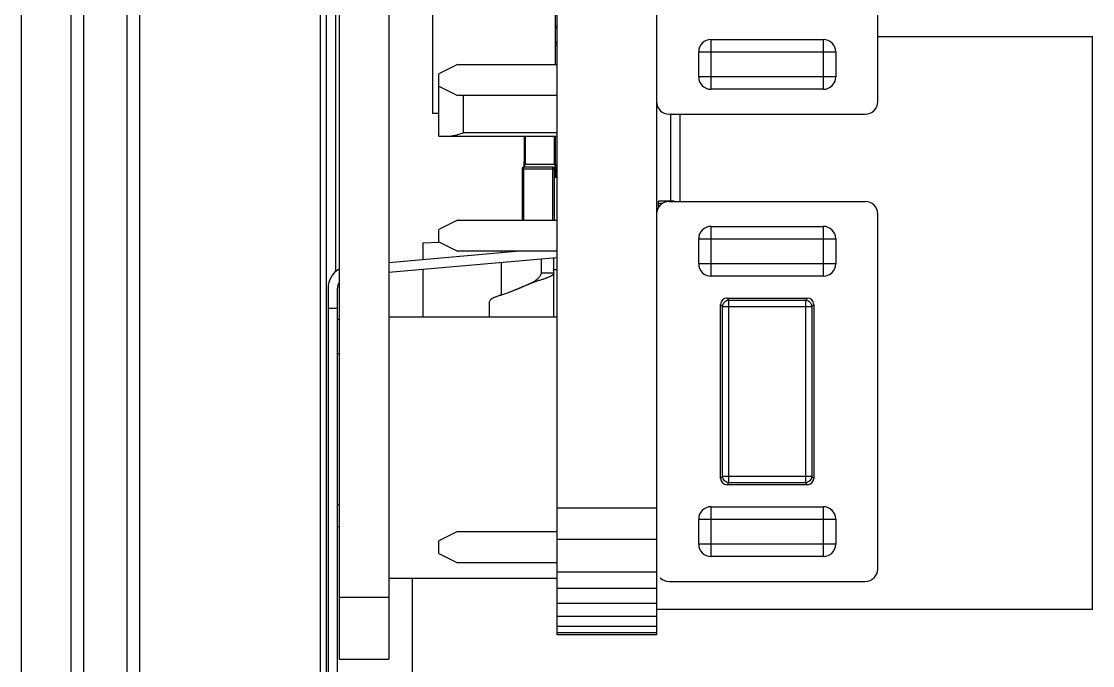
# Model space of a CAD drawing. Header units: inches. Extents: x -190 to 160, y -110 to 38.
# Drawn here: x -12.35 to 4.85, y -61.5 to -51.16 of the extents above; entities that cross this region are included whole.
import ezdxf

# ---------------------------------------------------------------- set-up
doc = ezdxf.new("R2010")
doc.units = ezdxf.units.IN
doc.header["$LTSCALE"] = 1.21
doc.header["$MEASUREMENT"] = 0
doc.layers.get('0').update_dxf_attribs({"linetype": 'CONTINUOUS'})

msp = doc.modelspace()

# ---------------------------------------------------------------- linework, layer by layer
at = {"color": 7, "linetype": 'Continuous'}
for p, q in [((-12.35, -75.487), (-12.35, -0.387)), ((-11.55, -75.487), (-11.55, -0.387)), ((-11.35, -71.579), (-11.35, -4.967)), ((-10.65, -69.767), (-10.65, -4.967)), ((-10.45, -71.937), (-10.45, -4.867)), ((-7.55, -71.937), (-7.55, -4.867)), ((-7.25, -4.897), (-7.25, -61.397)), ((-6.45, -4.897), (-6.45, -61.397)), ((-3.75, -61.006), (-3.75, -4.987)), ((-2.15, -4.987), (-2.15, -61.006)), ((-7.45, -71.687), (-7.45, -37.437)), ((-7.3, -55.169), (-7.3, -37.437)), ((1.4, -52.447), (1.4, -46.747)), ((-3.775, -51.847), (-3.775, -49.306)), ((-5.75, -49.599), (-5.75, -52.637)), ((1.4, -51.397), (4.85, -51.397)), ((4.85, -60.597), (4.85, -51.397)), ((-3.75, -51.49), (-3.775, -51.491)), ((-3.775, -51.501), (-3.75, -51.5)), ((-3.75, -51.536), (-3.775, -51.536)), ((-1.275, -51.447), (0.525, -51.447)), ((-1.275, -52.247), (-1.275, -51.447)), ((0.525, -51.447), (0.525, -52.247)), ((-1.475, -51.647), (0.725, -51.647)), ((-1.475, -52.047), (-1.475, -51.647)), ((0.725, -51.647), (0.725, -52.047)), ((-5.35, -51.847), (-5.65, -51.997)), ((-5.35, -51.847), (-3.75, -51.847)), ((-5.65, -52.997), (-5.65, -51.997)), ((0.725, -52.047), (-1.475, -52.047)), ((-5.65, -52.197), (-5.35, -52.347)), ((0.525, -52.247), (-1.275, -52.247)), ((-3.75, -52.347), (-5.35, -52.347)), ((-5.25, -52.947), (-5.25, -52.347)), ((-2.15, -52.524), (-2.133, -52.524)), ((-5.65, -52.637), (-5.75, -52.637)), ((-1.95, -52.647), (1.2, -52.647)), ((-1.925, -52.647), (-1.925, -54.045)), ((-1.775, -54.047), (-1.775, -52.647)), ((-3.75, -52.947), (-5.25, -52.947)), ((-5.65, -52.997), (-3.75, -52.997)), ((-4.275, -52.997), (-4.275, -53.456)), ((-4.255, -53.456), (-4.255, -52.997)), ((-3.795, -52.997), (-3.795, -53.456)), ((-3.775, -53.456), (-3.775, -52.997)), ((-4.275, -53.406), (-4.285, -53.406)), ((-4.285, -53.406), (-4.285, -53.496)), ((-3.75, -53.456), (-4.285, -53.456)), ((-4.265, -53.496), (-4.265, -53.456)), ((-3.785, -53.456), (-3.785, -53.656)), ((-3.765, -53.636), (-3.765, -53.456)), ((-4.311, -53.526), (-3.791, -53.526)), ((-4.311, -53.526), (-4.311, -54.347)), ((-3.821, -53.496), (-4.281, -53.496)), ((-4.281, -54.347), (-4.281, -53.496)), ((-3.821, -53.496), (-3.821, -54.347)), ((-3.791, -54.347), (-3.791, -53.526)), ((-3.765, -53.636), (-3.791, -53.636)), ((-3.791, -53.656), (-3.75, -53.656)), ((-1.876, -54.045), (-2.12, -54.045)), ((-2.12, -54.142), (-2.12, -54.045)), ((-2.12, -54.075), (-2.052, -54.075)), ((-1.95, -54.047), (1.2, -54.047)), ((-1.876, -54.045), (-1.876, -54.047)), ((-5.35, -54.347), (-5.65, -54.497)), ((-5.35, -54.347), (-3.75, -54.347)), ((1.4, -59.947), (1.4, -54.247)), ((-5.65, -54.697), (-5.65, -54.497)), ((-1.275, -54.447), (0.525, -54.447)), ((-1.275, -55.247), (-1.275, -54.447)), ((0.525, -54.447), (0.525, -55.247)), ((-1.475, -54.647), (0.725, -54.647)), ((-1.475, -55.047), (-1.475, -54.647)), ((0.725, -54.647), (0.725, -55.047)), ((-4.347, -54.847), (-6.45, -55.031)), ((-5.901, -54.713), (-5.645, -54.699)), ((-5.901, -54.983), (-5.901, -54.713)), ((-5.65, -54.697), (-5.35, -54.847)), ((-3.75, -54.847), (-5.35, -54.847)), ((-4.641, -54.873), (-4.641, -54.847)), ((-6.45, -55.182), (-3.759, -54.946)), ((-4.641, -55.55), (-4.641, -55.023)), ((-4.001, -55.197), (-4.001, -54.967)), ((-3.801, -55.897), (-3.801, -54.95)), ((-5.901, -55.897), (-5.901, -55.133)), ((-3.801, -55.197), (-4.001, -55.197)), ((-3.75, -55.147), (-3.801, -55.147)), ((0.725, -55.047), (-1.475, -55.047)), ((0.525, -55.247), (-1.275, -55.247)), ((-7.425, -55.437), (-7.425, -71.637)), ((-7.275, -71.668), (-7.275, -55.437)), ((-4.838, -55.662), (-4.838, -55.897)), ((-1.09, -55.732), (-1.123, -55.699)), ((-1.123, -58.495), (-1.123, -55.699)), ((-1.023, -55.599), (0.273, -55.599)), ((-1.023, -55.599), (-0.99, -55.632)), ((-0.99, -55.632), (0.24, -55.632)), ((-0.99, -58.562), (-0.99, -55.632)), ((0.24, -55.632), (0.273, -55.599)), ((0.24, -55.632), (0.24, -58.562)), ((0.373, -55.699), (0.34, -55.732)), ((0.373, -55.699), (0.373, -58.495)), ((-7.275, -55.767), (-7.425, -55.767)), ((-6.45, -55.897), (-3.75, -55.897)), ((-1.09, -55.732), (0.34, -55.732)), ((-1.09, -58.462), (-1.09, -55.732)), ((0.34, -55.732), (0.34, -58.462)), ((-7.275, -55.937), (-7.25, -55.937)), ((-7.275, -56.487), (-7.25, -56.487)), ((-1.123, -58.495), (-1.09, -58.462)), ((0.34, -58.462), (-1.09, -58.462)), ((0.34, -58.462), (0.373, -58.495)), ((-0.99, -58.562), (-1.023, -58.595)), ((0.273, -58.595), (-1.023, -58.595)), ((0.24, -58.562), (-0.99, -58.562)), ((0.273, -58.595), (0.24, -58.562)), ((-7.275, -58.919), (-7.25, -58.919)), ((-2.15, -58.973), (-3.75, -58.973)), ((-1.275, -58.947), (0.525, -58.947)), ((-1.275, -59.747), (-1.275, -58.947)), ((0.525, -58.947), (0.525, -59.747)), ((-1.475, -59.147), (0.725, -59.147)), ((-1.475, -59.547), (-1.475, -59.147)), ((0.725, -59.147), (0.725, -59.547)), ((-7.275, -59.267), (-7.25, -59.267)), ((-5.35, -59.347), (-5.65, -59.497)), ((-5.65, -59.697), (-5.65, -59.497)), ((-5.35, -59.347), (-3.75, -59.347)), ((-2.15, -59.473), (-3.75, -59.473)), ((0.725, -59.547), (-1.475, -59.547)), ((-5.65, -59.697), (-5.35, -59.847)), ((-3.75, -59.847), (-5.35, -59.847)), ((0.525, -59.747), (-1.275, -59.747)), ((-2.15, -59.997), (-3.75, -59.997)), ((-6.45, -60.097), (-3.75, -60.097)), ((-6.075, -60.097), (-6.075, -67.267)), ((-1.95, -60.147), (1.2, -60.147)), ((-2.15, -60.258), (-3.75, -60.258)), ((-7.25, -60.397), (-6.45, -60.397)), ((-2.15, -60.501), (-3.75, -60.501)), ((-2.15, -60.71), (-3.75, -60.71)), ((4.85, -60.597), (-2.15, -60.597)), ((-2.15, -60.87), (-3.75, -60.87)), ((-2.15, -60.971), (-3.75, -60.971)), ((-2.15, -61.006), (-3.75, -61.006)), ((-7.25, -61.397), (-6.45, -61.397))]:
    msp.add_line(p, q, dxfattribs=at)
for centre, radius, start, end in [((-3.933, -51.35), 0.205, 26.4814, 39.3373), ((-3.933, -51.35), 0.195, 20.0056, 35.7174), ((-1.275, -51.647), 0.2, 90, 180), ((0.525, -51.647), 0.2, 0, 90), ((-1.275, -52.047), 0.2, 180, 270), ((0.525, -52.047), 0.2, 270, 0), ((-1.95, -52.447), 0.2, 180, 270), ((1.2, -52.447), 0.2, 270, 0), ((-4.281, -53.526), 0.03, 90, 180), ((-3.821, -53.526), 0.03, 360, 90), ((-3.785, -53.636), 0.02, 270, 360), ((-1.95, -54.247), 0.2, 90, 180), ((-1.876, -54.075), 0.0305, 67.9389, 90), ((1.2, -54.247), 0.2, 0, 90), ((-1.275, -54.647), 0.2, 90, 180), ((0.525, -54.647), 0.2, 0, 90), ((-7.075, -55.437), 0.35, 120.0208, 180), ((-1.275, -55.047), 0.2, 180, 270), ((0.525, -55.047), 0.2, 270, 0), ((-7.075, -55.437), 0.2, 151.0833, 180), ((-1.275, -59.147), 0.2, 90, 180), ((0.525, -59.147), 0.2, 0, 90), ((-1.275, -59.547), 0.2, 180, 270), ((0.525, -59.547), 0.2, 270, 0), ((1.2, -59.947), 0.2, 270, 0), ((-1.95, -59.947), 0.2, 225, 270)]:
    msp.add_arc(centre, radius, start, end, dxfattribs=at)
for centre, major_axis, start_param, end_param in [((-1.023, -55.699), (0.0708, -0.0708), 2.356803, 3.926382), ((0.273, -55.699), (0.0708, 0.0708), -0.784789, 0.784789), ((-1.023, -58.495), (0.0708, 0.0708), 2.356803, 3.926382), ((0.273, -58.495), (0.0708, -0.0708), -0.784789, 0.784789)]:
    msp.add_ellipse(centre, major_axis=major_axis, ratio=0.998783, start_param=start_param, end_param=end_param, dxfattribs=at)
for points, knots in [([(-5.25, -52.947), (-5.283, -52.958), (-5.331, -52.976), (-5.396, -52.993), (-5.428, -52.997), (-5.444, -52.997)], [0, 0, 0, 0, 0.515427, 0.764053, 1, 1, 1, 1]), ([(-4.521, -55.51), (-4.497, -55.497), (-4.447, -55.475), (-4.37, -55.445), (-4.307, -55.417), (-4.257, -55.395), (-4.219, -55.379), (-4.187, -55.366), (-4.162, -55.355), (-4.143, -55.346), (-4.128, -55.338), (-4.116, -55.331), (-4.107, -55.326), (-4.099, -55.32), (-4.088, -55.311), (-4.076, -55.3), (-4.061, -55.287), (-4.047, -55.274), (-4.035, -55.261), (-4.024, -55.248), (-4.014, -55.234), (-4.007, -55.217), (-4.003, -55.204), (-4.001, -55.197)], [0, 0, 0, 0, 0.132063, 0.264151, 0.39626, 0.462316, 0.528367, 0.594415, 0.627441, 0.660471, 0.693496, 0.710009, 0.726525, 0.743005, 0.75944, 0.791925, 0.823491, 0.853957, 0.883041, 0.910602, 0.937802, 0.963151, 1, 1, 1, 1]), ([(-3.801, -55.197), (-3.802, -55.2), (-3.803, -55.207), (-3.808, -55.216), (-3.815, -55.224), (-3.829, -55.236), (-3.853, -55.25), (-3.888, -55.266), (-3.931, -55.282), (-3.979, -55.299), (-4.022, -55.311), (-4.059, -55.322), (-4.096, -55.334), (-4.141, -55.351), (-4.195, -55.374), (-4.25, -55.398), (-4.304, -55.42), (-4.358, -55.443), (-4.412, -55.467), (-4.466, -55.49), (-4.503, -55.504), (-4.521, -55.51)], [0, 0, 0, 0, 0.012522, 0.025248, 0.038953, 0.054445, 0.093074, 0.142535, 0.20027, 0.264894, 0.334951, 0.371102, 0.4077, 0.481629, 0.555644, 0.629651, 0.70373, 0.777793, 0.851857, 0.925917, 1, 1, 1, 1]), ([(-4.521, -55.51), (-4.542, -55.517), (-4.582, -55.531), (-4.642, -55.55), (-4.697, -55.567), (-4.739, -55.582), (-4.768, -55.593), (-4.791, -55.604), (-4.813, -55.618), (-4.831, -55.639), (-4.836, -55.655), (-4.838, -55.662)], [0, 0, 0, 0, 0.17852, 0.35301, 0.516592, 0.659396, 0.721604, 0.777224, 0.86749, 0.937546, 1, 1, 1, 1]), ([(-1.09, -55.732), (-1.09, -55.719), (-1.085, -55.693), (-1.063, -55.66), (-1.029, -55.637), (-1.003, -55.632), (-0.99, -55.632)], [0, 0, 0, 0, 0.249971, 0.499922, 0.749942, 1, 1, 1, 1]), ([(0.24, -55.632), (0.253, -55.632), (0.279, -55.637), (0.312, -55.66), (0.335, -55.693), (0.34, -55.719), (0.34, -55.732)], [0, 0, 0, 0, 0.249971, 0.499922, 0.749942, 1, 1, 1, 1]), ([(-0.99, -58.562), (-1.003, -58.562), (-1.029, -58.557), (-1.063, -58.534), (-1.085, -58.501), (-1.09, -58.475), (-1.09, -58.462)], [0, 0, 0, 0, 0.249971, 0.499922, 0.749942, 1, 1, 1, 1]), ([(0.34, -58.462), (0.34, -58.475), (0.335, -58.501), (0.312, -58.534), (0.279, -58.557), (0.253, -58.562), (0.24, -58.562)], [0, 0, 0, 0, 0.249971, 0.499922, 0.749942, 1, 1, 1, 1])]:
    msp.add_open_spline(points, degree=3, knots=knots, dxfattribs=at)

doc.saveas('drawing.dxf')
